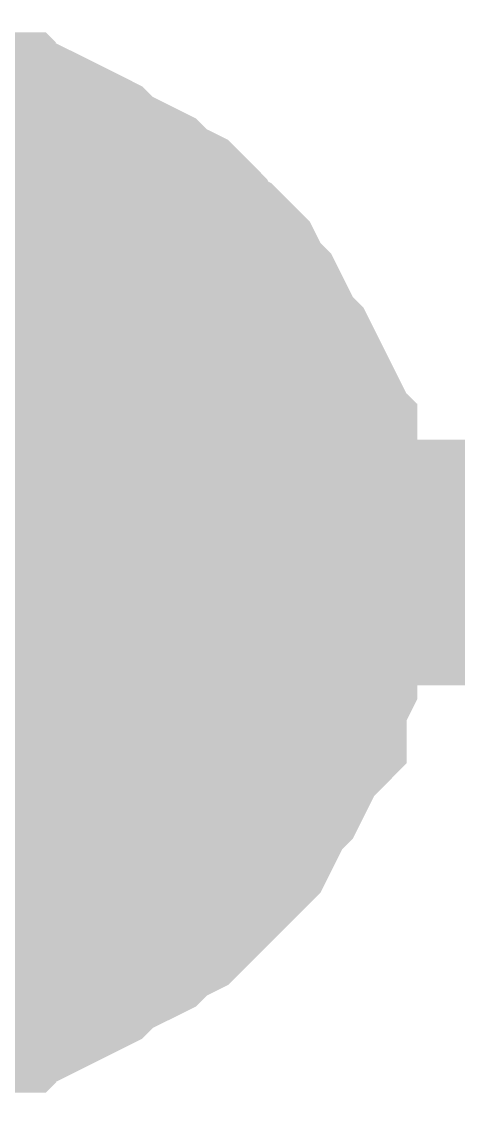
# Model space of a CAD drawing. Header units: inches. Extents: x 0 to 841, y 0 to 594.
# Drawn here: x 235.173 to 235.705, y 574.331 to 575.649 of the extents above; entities that cross this region are included whole.
import ezdxf

# ---------------------------------------------------------------- set-up
doc = ezdxf.new("R2010")
doc.units = ezdxf.units.IN
doc.layers.add('Sheet', color=255, linetype='Continuous')

msp = doc.modelspace()

# ---------------------------------------------------------------- linework, layer by layer
at = {"layer": 'Sheet'}
for points in [[(235.0091, 575.4996, 0.2997, 0.2997, 0), (235.0353, 575.4996, 0.2997, 0.2997, 0), (235.0614, 575.4996, 0.2997, 0.2997, 0), (235.0875, 575.4996, 0.2997, 0.2997, 0), (235.1136, 575.4865, 0.2997, 0.2997, 0), (235.1398, 575.4865, 0.2997, 0.2997, 0), (235.1528, 575.4734, 0.2997, 0.2997, 0), (235.179, 575.4734, 0.2997, 0.2997, 0), (235.2051, 575.4604, 0.2997, 0.2997, 0), (235.2312, 575.4473, 0.2997, 0.2997, 0), (235.2443, 575.4342, 0.2997, 0.2997, 0), (235.2704, 575.4212, 0.2997, 0.2997, 0), (235.2966, 575.4081, 0.2997, 0.2997, 0), (235.3096, 575.395, 0.2997, 0.2997, 0), (235.3358, 575.382, 0.2997, 0.2997, 0), (235.3488, 575.3689, 0.2997, 0.2997, 0), (235.3619, 575.3428, 0.2997, 0.2997, 0), (235.388, 575.3297, 0.2997, 0.2997, 0), (235.4011, 575.3166, 0.2997, 0.2997, 0), (235.4141, 575.2905, 0.2997, 0.2997, 0), (235.4272, 575.2775, 0.2997, 0.2997, 0), (235.4403, 575.2513, 0.2997, 0.2997, 0), (235.4533, 575.2252, 0.2997, 0.2997, 0), (235.4664, 575.2121, 0.2997, 0.2997, 0), (235.4795, 575.186, 0.2997, 0.2997, 0), (235.4925, 575.1599, 0.2997, 0.2997, 0), (235.4925, 575.1337, 0.2997, 0.2997, 0), (235.5056, 575.1207, 0.2997, 0.2997, 0), (235.5056, 575.0945, 0.2997, 0.2997, 0), (235.5187, 575.0684, 0.2997, 0.2997, 0), (235.5187, 575.0423, 0.2997, 0.2997, 0), (235.5187, 575.0161, 0.2997, 0.2997, 0), (235.5187, 574.99, 0.2997, 0.2997, 0)], [(235.0091, 575.4996, 0.2997, 0.2997, 0), (235.0353, 575.4996, 0.2997, 0.2997, 0), (235.0614, 575.4996, 0.2997, 0.2997, 0), (235.0875, 575.4996, 0.2997, 0.2997, 0), (235.1136, 575.4865, 0.2997, 0.2997, 0), (235.1398, 575.4865, 0.2997, 0.2997, 0), (235.1528, 575.4734, 0.2997, 0.2997, 0), (235.179, 575.4734, 0.2997, 0.2997, 0), (235.2051, 575.4604, 0.2997, 0.2997, 0), (235.2312, 575.4473, 0.2997, 0.2997, 0), (235.2443, 575.4342, 0.2997, 0.2997, 0), (235.2704, 575.4212, 0.2997, 0.2997, 0), (235.2966, 575.4081, 0.2997, 0.2997, 0), (235.3096, 575.395, 0.2997, 0.2997, 0), (235.3358, 575.382, 0.2997, 0.2997, 0), (235.3488, 575.3689, 0.2997, 0.2997, 0), (235.3619, 575.3428, 0.2997, 0.2997, 0), (235.388, 575.3297, 0.2997, 0.2997, 0), (235.4011, 575.3166, 0.2997, 0.2997, 0), (235.4141, 575.2905, 0.2997, 0.2997, 0), (235.4272, 575.2775, 0.2997, 0.2997, 0), (235.4403, 575.2513, 0.2997, 0.2997, 0), (235.4533, 575.2252, 0.2997, 0.2997, 0), (235.4664, 575.2121, 0.2997, 0.2997, 0), (235.4795, 575.186, 0.2997, 0.2997, 0), (235.4925, 575.1599, 0.2997, 0.2997, 0), (235.4925, 575.1337, 0.2997, 0.2997, 0), (235.5056, 575.1207, 0.2997, 0.2997, 0), (235.5056, 575.0945, 0.2997, 0.2997, 0), (235.5187, 575.0684, 0.2997, 0.2997, 0), (235.5187, 575.0423, 0.2997, 0.2997, 0), (235.5187, 575.0161, 0.2997, 0.2997, 0), (235.5187, 574.99, 0.2997, 0.2997, 0)], [(235.0091, 575.4996, 0.2997, 0.2997, 0), (235.0353, 575.4996, 0.2997, 0.2997, 0), (235.0614, 575.4996, 0.2997, 0.2997, 0), (235.0875, 575.4996, 0.2997, 0.2997, 0), (235.1136, 575.4865, 0.2997, 0.2997, 0), (235.1398, 575.4865, 0.2997, 0.2997, 0), (235.1528, 575.4734, 0.2997, 0.2997, 0), (235.179, 575.4734, 0.2997, 0.2997, 0), (235.2051, 575.4604, 0.2997, 0.2997, 0), (235.2312, 575.4473, 0.2997, 0.2997, 0), (235.2443, 575.4342, 0.2997, 0.2997, 0), (235.2704, 575.4212, 0.2997, 0.2997, 0), (235.2966, 575.4081, 0.2997, 0.2997, 0), (235.3096, 575.395, 0.2997, 0.2997, 0), (235.3358, 575.382, 0.2997, 0.2997, 0), (235.3488, 575.3689, 0.2997, 0.2997, 0), (235.3619, 575.3428, 0.2997, 0.2997, 0), (235.388, 575.3297, 0.2997, 0.2997, 0), (235.4011, 575.3166, 0.2997, 0.2997, 0), (235.4141, 575.2905, 0.2997, 0.2997, 0), (235.4272, 575.2775, 0.2997, 0.2997, 0), (235.4403, 575.2513, 0.2997, 0.2997, 0), (235.4533, 575.2252, 0.2997, 0.2997, 0), (235.4664, 575.2121, 0.2997, 0.2997, 0), (235.4795, 575.186, 0.2997, 0.2997, 0), (235.4925, 575.1599, 0.2997, 0.2997, 0), (235.4925, 575.1337, 0.2997, 0.2997, 0), (235.5056, 575.1207, 0.2997, 0.2997, 0), (235.5056, 575.0945, 0.2997, 0.2997, 0), (235.5187, 575.0684, 0.2997, 0.2997, 0), (235.5187, 575.0423, 0.2997, 0.2997, 0), (235.5187, 575.0161, 0.2997, 0.2997, 0), (235.5187, 574.99, 0.2997, 0.2997, 0)], [(235.0091, 575.4996, 0.2997, 0.2997, 0), (235.0353, 575.4996, 0.2997, 0.2997, 0), (235.0614, 575.4996, 0.2997, 0.2997, 0), (235.0875, 575.4996, 0.2997, 0.2997, 0), (235.1136, 575.4865, 0.2997, 0.2997, 0), (235.1398, 575.4865, 0.2997, 0.2997, 0), (235.1528, 575.4734, 0.2997, 0.2997, 0), (235.179, 575.4734, 0.2997, 0.2997, 0), (235.2051, 575.4604, 0.2997, 0.2997, 0), (235.2312, 575.4473, 0.2997, 0.2997, 0), (235.2443, 575.4342, 0.2997, 0.2997, 0), (235.2704, 575.4212, 0.2997, 0.2997, 0), (235.2966, 575.4081, 0.2997, 0.2997, 0), (235.3096, 575.395, 0.2997, 0.2997, 0), (235.3358, 575.382, 0.2997, 0.2997, 0), (235.3488, 575.3689, 0.2997, 0.2997, 0), (235.3619, 575.3428, 0.2997, 0.2997, 0), (235.388, 575.3297, 0.2997, 0.2997, 0), (235.4011, 575.3166, 0.2997, 0.2997, 0), (235.4141, 575.2905, 0.2997, 0.2997, 0), (235.4272, 575.2775, 0.2997, 0.2997, 0), (235.4403, 575.2513, 0.2997, 0.2997, 0), (235.4533, 575.2252, 0.2997, 0.2997, 0), (235.4664, 575.2121, 0.2997, 0.2997, 0), (235.4795, 575.186, 0.2997, 0.2997, 0), (235.4925, 575.1599, 0.2997, 0.2997, 0), (235.4925, 575.1337, 0.2997, 0.2997, 0), (235.5056, 575.1207, 0.2997, 0.2997, 0), (235.5056, 575.0945, 0.2997, 0.2997, 0), (235.5187, 575.0684, 0.2997, 0.2997, 0), (235.5187, 575.0423, 0.2997, 0.2997, 0), (235.5187, 575.0161, 0.2997, 0.2997, 0), (235.5187, 574.99, 0.2997, 0.2997, 0)], [(235.0091, 575.4996, 0.2997, 0.2997, 0), (235.0353, 575.4996, 0.2997, 0.2997, 0), (235.0614, 575.4996, 0.2997, 0.2997, 0), (235.0875, 575.4996, 0.2997, 0.2997, 0), (235.1136, 575.4865, 0.2997, 0.2997, 0), (235.1398, 575.4865, 0.2997, 0.2997, 0), (235.1528, 575.4734, 0.2997, 0.2997, 0), (235.179, 575.4734, 0.2997, 0.2997, 0), (235.2051, 575.4604, 0.2997, 0.2997, 0), (235.2312, 575.4473, 0.2997, 0.2997, 0), (235.2443, 575.4342, 0.2997, 0.2997, 0), (235.2704, 575.4212, 0.2997, 0.2997, 0), (235.2966, 575.4081, 0.2997, 0.2997, 0), (235.3096, 575.395, 0.2997, 0.2997, 0), (235.3358, 575.382, 0.2997, 0.2997, 0), (235.3488, 575.3689, 0.2997, 0.2997, 0), (235.3619, 575.3428, 0.2997, 0.2997, 0), (235.388, 575.3297, 0.2997, 0.2997, 0), (235.4011, 575.3166, 0.2997, 0.2997, 0), (235.4141, 575.2905, 0.2997, 0.2997, 0), (235.4272, 575.2775, 0.2997, 0.2997, 0), (235.4403, 575.2513, 0.2997, 0.2997, 0), (235.4533, 575.2252, 0.2997, 0.2997, 0), (235.4664, 575.2121, 0.2997, 0.2997, 0), (235.4795, 575.186, 0.2997, 0.2997, 0), (235.4925, 575.1599, 0.2997, 0.2997, 0), (235.4925, 575.1337, 0.2997, 0.2997, 0), (235.5056, 575.1207, 0.2997, 0.2997, 0), (235.5056, 575.0945, 0.2997, 0.2997, 0), (235.5187, 575.0684, 0.2997, 0.2997, 0), (235.5187, 575.0423, 0.2997, 0.2997, 0), (235.5187, 575.0161, 0.2997, 0.2997, 0), (235.5187, 574.99, 0.2997, 0.2997, 0)], [(235.1136, 575.4865, 0.0991, 0.0991, 0), (235.1398, 575.4865, 0.0991, 0.0991, 0), (235.1528, 575.4734, 0.0991, 0.0991, 0), (235.179, 575.4734, 0.0991, 0.0991, 0), (235.2051, 575.4604, 0.0991, 0.0991, 0), (235.2312, 575.4473, 0.0991, 0.0991, 0), (235.2443, 575.4342, 0.0991, 0.0991, 0), (235.2704, 575.4212, 0.0991, 0.0991, 0), (235.2966, 575.4081, 0.0991, 0.0991, 0), (235.3096, 575.395, 0.0991, 0.0991, 0), (235.3358, 575.382, 0.0991, 0.0991, 0), (235.3488, 575.3689, 0.0991, 0.0991, 0), (235.3619, 575.3428, 0.0991, 0.0991, 0), (235.388, 575.3297, 0.0991, 0.0991, 0), (235.4011, 575.3166, 0.0991, 0.0991, 0), (235.4141, 575.2905, 0.0991, 0.0991, 0), (235.4272, 575.2775, 0.0991, 0.0991, 0), (235.4403, 575.2513, 0.0991, 0.0991, 0), (235.4533, 575.2252, 0.0991, 0.0991, 0), (235.4664, 575.2121, 0.0991, 0.0991, 0), (235.4795, 575.186, 0.0991, 0.0991, 0), (235.4925, 575.1599, 0.0991, 0.0991, 0), (235.4925, 575.1337, 0.0991, 0.0991, 0), (235.5056, 575.1207, 0.0991, 0.0991, 0), (235.5056, 575.0945, 0.0991, 0.0991, 0), (235.5187, 575.0684, 0.0991, 0.0991, 0), (235.5187, 575.0423, 0.0991, 0.0991, 0), (235.5187, 575.0161, 0.0991, 0.0991, 0), (235.5187, 574.99, 0.0991, 0.0991, 0)], [(235.1136, 575.4865, 0.0991, 0.0991, 0), (235.1398, 575.4865, 0.0991, 0.0991, 0), (235.1528, 575.4734, 0.0991, 0.0991, 0), (235.179, 575.4734, 0.0991, 0.0991, 0), (235.2051, 575.4604, 0.0991, 0.0991, 0), (235.2312, 575.4473, 0.0991, 0.0991, 0), (235.2443, 575.4342, 0.0991, 0.0991, 0), (235.2704, 575.4212, 0.0991, 0.0991, 0), (235.2966, 575.4081, 0.0991, 0.0991, 0), (235.3096, 575.395, 0.0991, 0.0991, 0), (235.3358, 575.382, 0.0991, 0.0991, 0), (235.3488, 575.3689, 0.0991, 0.0991, 0), (235.3619, 575.3428, 0.0991, 0.0991, 0), (235.388, 575.3297, 0.0991, 0.0991, 0), (235.4011, 575.3166, 0.0991, 0.0991, 0), (235.4141, 575.2905, 0.0991, 0.0991, 0), (235.4272, 575.2775, 0.0991, 0.0991, 0), (235.4403, 575.2513, 0.0991, 0.0991, 0), (235.4533, 575.2252, 0.0991, 0.0991, 0), (235.4664, 575.2121, 0.0991, 0.0991, 0), (235.4795, 575.186, 0.0991, 0.0991, 0), (235.4925, 575.1599, 0.0991, 0.0991, 0), (235.4925, 575.1337, 0.0991, 0.0991, 0), (235.5056, 575.1207, 0.0991, 0.0991, 0), (235.5056, 575.0945, 0.0991, 0.0991, 0), (235.5187, 575.0684, 0.0991, 0.0991, 0), (235.5187, 575.0423, 0.0991, 0.0991, 0), (235.5187, 575.0161, 0.0991, 0.0991, 0), (235.5187, 574.99, 0.0991, 0.0991, 0)], [(235.1136, 575.4865, 0.0991, 0.0991, 0), (235.1398, 575.4865, 0.0991, 0.0991, 0), (235.1528, 575.4734, 0.0991, 0.0991, 0), (235.179, 575.4734, 0.0991, 0.0991, 0), (235.2051, 575.4604, 0.0991, 0.0991, 0), (235.2312, 575.4473, 0.0991, 0.0991, 0), (235.2443, 575.4342, 0.0991, 0.0991, 0), (235.2704, 575.4212, 0.0991, 0.0991, 0), (235.2966, 575.4081, 0.0991, 0.0991, 0), (235.3096, 575.395, 0.0991, 0.0991, 0), (235.3358, 575.382, 0.0991, 0.0991, 0), (235.3488, 575.3689, 0.0991, 0.0991, 0), (235.3619, 575.3428, 0.0991, 0.0991, 0), (235.388, 575.3297, 0.0991, 0.0991, 0), (235.4011, 575.3166, 0.0991, 0.0991, 0), (235.4141, 575.2905, 0.0991, 0.0991, 0), (235.4272, 575.2775, 0.0991, 0.0991, 0), (235.4403, 575.2513, 0.0991, 0.0991, 0), (235.4533, 575.2252, 0.0991, 0.0991, 0), (235.4664, 575.2121, 0.0991, 0.0991, 0), (235.4795, 575.186, 0.0991, 0.0991, 0), (235.4925, 575.1599, 0.0991, 0.0991, 0), (235.4925, 575.1337, 0.0991, 0.0991, 0), (235.5056, 575.1207, 0.0991, 0.0991, 0), (235.5056, 575.0945, 0.0991, 0.0991, 0), (235.5187, 575.0684, 0.0991, 0.0991, 0), (235.5187, 575.0423, 0.0991, 0.0991, 0), (235.5187, 575.0161, 0.0991, 0.0991, 0), (235.5187, 574.99, 0.0991, 0.0991, 0)], [(235.1136, 575.4865, 0.0991, 0.0991, 0), (235.1398, 575.4865, 0.0991, 0.0991, 0), (235.1528, 575.4734, 0.0991, 0.0991, 0), (235.179, 575.4734, 0.0991, 0.0991, 0), (235.2051, 575.4604, 0.0991, 0.0991, 0), (235.2312, 575.4473, 0.0991, 0.0991, 0), (235.2443, 575.4342, 0.0991, 0.0991, 0), (235.2704, 575.4212, 0.0991, 0.0991, 0), (235.2966, 575.4081, 0.0991, 0.0991, 0), (235.3096, 575.395, 0.0991, 0.0991, 0), (235.3358, 575.382, 0.0991, 0.0991, 0), (235.3488, 575.3689, 0.0991, 0.0991, 0), (235.3619, 575.3428, 0.0991, 0.0991, 0), (235.388, 575.3297, 0.0991, 0.0991, 0), (235.4011, 575.3166, 0.0991, 0.0991, 0), (235.4141, 575.2905, 0.0991, 0.0991, 0), (235.4272, 575.2775, 0.0991, 0.0991, 0), (235.4403, 575.2513, 0.0991, 0.0991, 0), (235.4533, 575.2252, 0.0991, 0.0991, 0), (235.4664, 575.2121, 0.0991, 0.0991, 0), (235.4795, 575.186, 0.0991, 0.0991, 0), (235.4925, 575.1599, 0.0991, 0.0991, 0), (235.4925, 575.1337, 0.0991, 0.0991, 0), (235.5056, 575.1207, 0.0991, 0.0991, 0), (235.5056, 575.0945, 0.0991, 0.0991, 0), (235.5187, 575.0684, 0.0991, 0.0991, 0), (235.5187, 575.0423, 0.0991, 0.0991, 0), (235.5187, 575.0161, 0.0991, 0.0991, 0), (235.5187, 574.99, 0.0991, 0.0991, 0)], [(235.1136, 575.4865, 0.0991, 0.0991, 0), (235.1398, 575.4865, 0.0991, 0.0991, 0), (235.1528, 575.4734, 0.0991, 0.0991, 0), (235.179, 575.4734, 0.0991, 0.0991, 0), (235.2051, 575.4604, 0.0991, 0.0991, 0), (235.2312, 575.4473, 0.0991, 0.0991, 0), (235.2443, 575.4342, 0.0991, 0.0991, 0), (235.2704, 575.4212, 0.0991, 0.0991, 0), (235.2966, 575.4081, 0.0991, 0.0991, 0), (235.3096, 575.395, 0.0991, 0.0991, 0), (235.3358, 575.382, 0.0991, 0.0991, 0), (235.3488, 575.3689, 0.0991, 0.0991, 0), (235.3619, 575.3428, 0.0991, 0.0991, 0), (235.388, 575.3297, 0.0991, 0.0991, 0), (235.4011, 575.3166, 0.0991, 0.0991, 0), (235.4141, 575.2905, 0.0991, 0.0991, 0), (235.4272, 575.2775, 0.0991, 0.0991, 0), (235.4403, 575.2513, 0.0991, 0.0991, 0), (235.4533, 575.2252, 0.0991, 0.0991, 0), (235.4664, 575.2121, 0.0991, 0.0991, 0), (235.4795, 575.186, 0.0991, 0.0991, 0), (235.4925, 575.1599, 0.0991, 0.0991, 0), (235.4925, 575.1337, 0.0991, 0.0991, 0), (235.5056, 575.1207, 0.0991, 0.0991, 0), (235.5056, 575.0945, 0.0991, 0.0991, 0), (235.5187, 575.0684, 0.0991, 0.0991, 0), (235.5187, 575.0423, 0.0991, 0.0991, 0), (235.5187, 575.0161, 0.0991, 0.0991, 0), (235.5187, 574.99, 0.0991, 0.0991, 0)], [(237.5046, 574.99, 0.2997, 0.2997, 0), (235.0091, 574.99, 0.2997, 0.2997, 0), (222.5054, 574.99, 0.2997, 0.2997, 0), (210.0018, 574.99, 0.2997, 0.2997, 0), (197.5111, 574.99, 0.2997, 0.2997, 0)], [(235.5187, 574.99, 0.2997, 0.2997, 0), (235.5187, 574.9639, 0.2997, 0.2997, 0), (235.5187, 574.9378, 0.2997, 0.2997, 0), (235.5187, 574.9116, 0.2997, 0.2997, 0), (235.5056, 574.8855, 0.2997, 0.2997, 0), (235.5056, 574.8594, 0.2997, 0.2997, 0), (235.4925, 574.8332, 0.2997, 0.2997, 0), (235.4925, 574.8071, 0.2997, 0.2997, 0), (235.4795, 574.794, 0.2997, 0.2997, 0), (235.4664, 574.7679, 0.2997, 0.2997, 0), (235.4533, 574.7418, 0.2997, 0.2997, 0), (235.4403, 574.7287, 0.2997, 0.2997, 0), (235.4272, 574.7026, 0.2997, 0.2997, 0), (235.4141, 574.6764, 0.2997, 0.2997, 0), (235.4011, 574.6634, 0.2997, 0.2997, 0), (235.388, 574.6503, 0.2997, 0.2997, 0), (235.3619, 574.6242, 0.2997, 0.2997, 0), (235.3488, 574.6111, 0.2997, 0.2997, 0), (235.3358, 574.5981, 0.2997, 0.2997, 0), (235.3096, 574.585, 0.2997, 0.2997, 0), (235.2966, 574.5719, 0.2997, 0.2997, 0), (235.2704, 574.5589, 0.2997, 0.2997, 0), (235.2443, 574.5458, 0.2997, 0.2997, 0), (235.2312, 574.5327, 0.2997, 0.2997, 0), (235.2051, 574.5197, 0.2997, 0.2997, 0), (235.179, 574.5066, 0.2997, 0.2997, 0), (235.1528, 574.5066, 0.2997, 0.2997, 0), (235.1398, 574.4935, 0.2997, 0.2997, 0), (235.1136, 574.4935, 0.2997, 0.2997, 0), (235.0875, 574.4805, 0.2997, 0.2997, 0), (235.0614, 574.4805, 0.2997, 0.2997, 0), (235.0353, 574.4805, 0.2997, 0.2997, 0), (235.0091, 574.4805, 0.2997, 0.2997, 0)], [(235.5187, 574.99, 0.2997, 0.2997, 0), (235.5187, 574.9639, 0.2997, 0.2997, 0), (235.5187, 574.9378, 0.2997, 0.2997, 0), (235.5187, 574.9116, 0.2997, 0.2997, 0), (235.5056, 574.8855, 0.2997, 0.2997, 0), (235.5056, 574.8594, 0.2997, 0.2997, 0), (235.4925, 574.8332, 0.2997, 0.2997, 0), (235.4925, 574.8071, 0.2997, 0.2997, 0), (235.4795, 574.794, 0.2997, 0.2997, 0), (235.4664, 574.7679, 0.2997, 0.2997, 0), (235.4533, 574.7418, 0.2997, 0.2997, 0), (235.4403, 574.7287, 0.2997, 0.2997, 0), (235.4272, 574.7026, 0.2997, 0.2997, 0), (235.4141, 574.6764, 0.2997, 0.2997, 0), (235.4011, 574.6634, 0.2997, 0.2997, 0), (235.388, 574.6503, 0.2997, 0.2997, 0), (235.3619, 574.6242, 0.2997, 0.2997, 0), (235.3488, 574.6111, 0.2997, 0.2997, 0), (235.3358, 574.5981, 0.2997, 0.2997, 0), (235.3096, 574.585, 0.2997, 0.2997, 0), (235.2966, 574.5719, 0.2997, 0.2997, 0), (235.2704, 574.5589, 0.2997, 0.2997, 0), (235.2443, 574.5458, 0.2997, 0.2997, 0), (235.2312, 574.5327, 0.2997, 0.2997, 0), (235.2051, 574.5197, 0.2997, 0.2997, 0), (235.179, 574.5066, 0.2997, 0.2997, 0), (235.1528, 574.5066, 0.2997, 0.2997, 0), (235.1398, 574.4935, 0.2997, 0.2997, 0), (235.1136, 574.4935, 0.2997, 0.2997, 0), (235.0875, 574.4805, 0.2997, 0.2997, 0), (235.0614, 574.4805, 0.2997, 0.2997, 0), (235.0353, 574.4805, 0.2997, 0.2997, 0), (235.0091, 574.4805, 0.2997, 0.2997, 0)], [(235.5187, 574.99, 0.2997, 0.2997, 0), (235.5187, 574.9639, 0.2997, 0.2997, 0), (235.5187, 574.9378, 0.2997, 0.2997, 0), (235.5187, 574.9116, 0.2997, 0.2997, 0), (235.5056, 574.8855, 0.2997, 0.2997, 0), (235.5056, 574.8594, 0.2997, 0.2997, 0), (235.4925, 574.8332, 0.2997, 0.2997, 0), (235.4925, 574.8071, 0.2997, 0.2997, 0), (235.4795, 574.794, 0.2997, 0.2997, 0), (235.4664, 574.7679, 0.2997, 0.2997, 0), (235.4533, 574.7418, 0.2997, 0.2997, 0), (235.4403, 574.7287, 0.2997, 0.2997, 0), (235.4272, 574.7026, 0.2997, 0.2997, 0), (235.4141, 574.6764, 0.2997, 0.2997, 0), (235.4011, 574.6634, 0.2997, 0.2997, 0), (235.388, 574.6503, 0.2997, 0.2997, 0), (235.3619, 574.6242, 0.2997, 0.2997, 0), (235.3488, 574.6111, 0.2997, 0.2997, 0), (235.3358, 574.5981, 0.2997, 0.2997, 0), (235.3096, 574.585, 0.2997, 0.2997, 0), (235.2966, 574.5719, 0.2997, 0.2997, 0), (235.2704, 574.5589, 0.2997, 0.2997, 0), (235.2443, 574.5458, 0.2997, 0.2997, 0), (235.2312, 574.5327, 0.2997, 0.2997, 0), (235.2051, 574.5197, 0.2997, 0.2997, 0), (235.179, 574.5066, 0.2997, 0.2997, 0), (235.1528, 574.5066, 0.2997, 0.2997, 0), (235.1398, 574.4935, 0.2997, 0.2997, 0), (235.1136, 574.4935, 0.2997, 0.2997, 0), (235.0875, 574.4805, 0.2997, 0.2997, 0), (235.0614, 574.4805, 0.2997, 0.2997, 0), (235.0353, 574.4805, 0.2997, 0.2997, 0), (235.0091, 574.4805, 0.2997, 0.2997, 0)], [(235.5187, 574.99, 0.2997, 0.2997, 0), (235.5187, 574.9639, 0.2997, 0.2997, 0), (235.5187, 574.9378, 0.2997, 0.2997, 0), (235.5187, 574.9116, 0.2997, 0.2997, 0), (235.5056, 574.8855, 0.2997, 0.2997, 0), (235.5056, 574.8594, 0.2997, 0.2997, 0), (235.4925, 574.8332, 0.2997, 0.2997, 0), (235.4925, 574.8071, 0.2997, 0.2997, 0), (235.4795, 574.794, 0.2997, 0.2997, 0), (235.4664, 574.7679, 0.2997, 0.2997, 0), (235.4533, 574.7418, 0.2997, 0.2997, 0), (235.4403, 574.7287, 0.2997, 0.2997, 0), (235.4272, 574.7026, 0.2997, 0.2997, 0), (235.4141, 574.6764, 0.2997, 0.2997, 0), (235.4011, 574.6634, 0.2997, 0.2997, 0), (235.388, 574.6503, 0.2997, 0.2997, 0), (235.3619, 574.6242, 0.2997, 0.2997, 0), (235.3488, 574.6111, 0.2997, 0.2997, 0), (235.3358, 574.5981, 0.2997, 0.2997, 0), (235.3096, 574.585, 0.2997, 0.2997, 0), (235.2966, 574.5719, 0.2997, 0.2997, 0), (235.2704, 574.5589, 0.2997, 0.2997, 0), (235.2443, 574.5458, 0.2997, 0.2997, 0), (235.2312, 574.5327, 0.2997, 0.2997, 0), (235.2051, 574.5197, 0.2997, 0.2997, 0), (235.179, 574.5066, 0.2997, 0.2997, 0), (235.1528, 574.5066, 0.2997, 0.2997, 0), (235.1398, 574.4935, 0.2997, 0.2997, 0), (235.1136, 574.4935, 0.2997, 0.2997, 0), (235.0875, 574.4805, 0.2997, 0.2997, 0), (235.0614, 574.4805, 0.2997, 0.2997, 0), (235.0353, 574.4805, 0.2997, 0.2997, 0), (235.0091, 574.4805, 0.2997, 0.2997, 0)], [(235.5187, 574.99, 0.2997, 0.2997, 0), (235.5187, 574.9639, 0.2997, 0.2997, 0), (235.5187, 574.9378, 0.2997, 0.2997, 0), (235.5187, 574.9116, 0.2997, 0.2997, 0), (235.5056, 574.8855, 0.2997, 0.2997, 0), (235.5056, 574.8594, 0.2997, 0.2997, 0), (235.4925, 574.8332, 0.2997, 0.2997, 0), (235.4925, 574.8071, 0.2997, 0.2997, 0), (235.4795, 574.794, 0.2997, 0.2997, 0), (235.4664, 574.7679, 0.2997, 0.2997, 0), (235.4533, 574.7418, 0.2997, 0.2997, 0), (235.4403, 574.7287, 0.2997, 0.2997, 0), (235.4272, 574.7026, 0.2997, 0.2997, 0), (235.4141, 574.6764, 0.2997, 0.2997, 0), (235.4011, 574.6634, 0.2997, 0.2997, 0), (235.388, 574.6503, 0.2997, 0.2997, 0), (235.3619, 574.6242, 0.2997, 0.2997, 0), (235.3488, 574.6111, 0.2997, 0.2997, 0), (235.3358, 574.5981, 0.2997, 0.2997, 0), (235.3096, 574.585, 0.2997, 0.2997, 0), (235.2966, 574.5719, 0.2997, 0.2997, 0), (235.2704, 574.5589, 0.2997, 0.2997, 0), (235.2443, 574.5458, 0.2997, 0.2997, 0), (235.2312, 574.5327, 0.2997, 0.2997, 0), (235.2051, 574.5197, 0.2997, 0.2997, 0), (235.179, 574.5066, 0.2997, 0.2997, 0), (235.1528, 574.5066, 0.2997, 0.2997, 0), (235.1398, 574.4935, 0.2997, 0.2997, 0), (235.1136, 574.4935, 0.2997, 0.2997, 0), (235.0875, 574.4805, 0.2997, 0.2997, 0), (235.0614, 574.4805, 0.2997, 0.2997, 0), (235.0353, 574.4805, 0.2997, 0.2997, 0), (235.0091, 574.4805, 0.2997, 0.2997, 0)], [(235.5187, 574.99, 0.2997, 0.2997, 0), (235.5187, 574.99, 0.2997, 0.2997, 0), (235.5187, 574.99, 0.2997, 0.2997, 0), (235.5187, 574.99, 0.2997, 0.2997, 0), (235.5187, 574.99, 0.2997, 0.2997, 0), (235.5187, 574.99, 0.2997, 0.2997, 0), (235.5187, 574.99, 0.2997, 0.2997, 0), (235.5187, 574.99, 0.2997, 0.2997, 0), (235.5187, 574.99, 0.2997, 0.2997, 0), (235.5187, 574.99, 0.2997, 0.2997, 0), (235.5187, 574.99, 0.2997, 0.2997, 0), (235.5187, 574.99, 0.2997, 0.2997, 0), (235.5187, 574.99, 0.2997, 0.2997, 0), (235.5187, 574.99, 0.2997, 0.2997, 0), (235.5187, 574.99, 0.2997, 0.2997, 0), (235.5187, 574.99, 0.2997, 0.2997, 0), (235.5187, 574.99, 0.2997, 0.2997, 0), (235.5187, 574.99, 0.2997, 0.2997, 0), (235.5187, 574.99, 0.2997, 0.2997, 0), (235.5187, 574.99, 0.2997, 0.2997, 0), (235.5187, 574.99, 0.2997, 0.2997, 0), (235.5187, 574.99, 0.2997, 0.2997, 0), (235.5187, 574.99, 0.2997, 0.2997, 0), (235.5187, 574.99, 0.2997, 0.2997, 0), (235.5187, 574.99, 0.2997, 0.2997, 0), (235.5187, 574.99, 0.2997, 0.2997, 0), (235.5187, 574.99, 0.2997, 0.2997, 0), (235.5187, 574.99, 0.2997, 0.2997, 0), (235.5187, 574.99, 0.2997, 0.2997, 0), (235.5187, 574.99, 0.2997, 0.2997, 0), (235.5187, 574.99, 0.2997, 0.2997, 0), (235.5187, 574.99, 0.2997, 0.2997, 0), (235.5187, 574.99, 0.2997, 0.2997, 0)], [(235.5187, 574.99, 0.2997, 0.2997, 0), (235.5187, 574.99, 0.2997, 0.2997, 0)], [(235.5187, 574.99, 0.2997, 0.2997, 0), (235.5187, 574.99, 0.2997, 0.2997, 0), (235.5187, 574.99, 0.2997, 0.2997, 0), (235.5187, 574.99, 0.2997, 0.2997, 0), (235.5187, 574.99, 0.2997, 0.2997, 0), (235.5187, 574.99, 0.2997, 0.2997, 0), (235.5187, 574.99, 0.2997, 0.2997, 0), (235.5187, 574.99, 0.2997, 0.2997, 0), (235.5187, 574.99, 0.2997, 0.2997, 0), (235.5187, 574.99, 0.2997, 0.2997, 0), (235.5187, 574.99, 0.2997, 0.2997, 0), (235.5187, 574.99, 0.2997, 0.2997, 0), (235.5187, 574.99, 0.2997, 0.2997, 0), (235.5187, 574.99, 0.2997, 0.2997, 0), (235.5187, 574.99, 0.2997, 0.2997, 0), (235.5187, 574.99, 0.2997, 0.2997, 0), (235.5187, 574.99, 0.2997, 0.2997, 0), (235.5187, 574.99, 0.2997, 0.2997, 0), (235.5187, 574.99, 0.2997, 0.2997, 0), (235.5187, 574.99, 0.2997, 0.2997, 0), (235.5187, 574.99, 0.2997, 0.2997, 0), (235.5187, 574.99, 0.2997, 0.2997, 0), (235.5187, 574.99, 0.2997, 0.2997, 0), (235.5187, 574.99, 0.2997, 0.2997, 0), (235.5187, 574.99, 0.2997, 0.2997, 0), (235.5187, 574.99, 0.2997, 0.2997, 0), (235.5187, 574.99, 0.2997, 0.2997, 0), (235.5187, 574.99, 0.2997, 0.2997, 0), (235.5187, 574.99, 0.2997, 0.2997, 0), (235.5187, 574.99, 0.2997, 0.2997, 0), (235.5187, 574.99, 0.2997, 0.2997, 0), (235.5187, 574.99, 0.2997, 0.2997, 0), (235.5187, 574.99, 0.2997, 0.2997, 0)], [(235.5187, 574.99, 0.2997, 0.2997, 0), (235.5187, 574.99, 0.2997, 0.2997, 0)], [(235.5187, 574.99, 0.2997, 0.2997, 0), (235.5187, 574.99, 0.2997, 0.2997, 0), (235.5187, 574.99, 0.2997, 0.2997, 0), (235.5187, 574.99, 0.2997, 0.2997, 0), (235.5187, 574.99, 0.2997, 0.2997, 0), (235.5187, 574.99, 0.2997, 0.2997, 0), (235.5187, 574.99, 0.2997, 0.2997, 0), (235.5187, 574.99, 0.2997, 0.2997, 0), (235.5187, 574.99, 0.2997, 0.2997, 0), (235.5187, 574.99, 0.2997, 0.2997, 0), (235.5187, 574.99, 0.2997, 0.2997, 0), (235.5187, 574.99, 0.2997, 0.2997, 0), (235.5187, 574.99, 0.2997, 0.2997, 0), (235.5187, 574.99, 0.2997, 0.2997, 0), (235.5187, 574.99, 0.2997, 0.2997, 0), (235.5187, 574.99, 0.2997, 0.2997, 0), (235.5187, 574.99, 0.2997, 0.2997, 0), (235.5187, 574.99, 0.2997, 0.2997, 0), (235.5187, 574.99, 0.2997, 0.2997, 0), (235.5187, 574.99, 0.2997, 0.2997, 0), (235.5187, 574.99, 0.2997, 0.2997, 0), (235.5187, 574.99, 0.2997, 0.2997, 0), (235.5187, 574.99, 0.2997, 0.2997, 0), (235.5187, 574.99, 0.2997, 0.2997, 0), (235.5187, 574.99, 0.2997, 0.2997, 0), (235.5187, 574.99, 0.2997, 0.2997, 0), (235.5187, 574.99, 0.2997, 0.2997, 0), (235.5187, 574.99, 0.2997, 0.2997, 0), (235.5187, 574.99, 0.2997, 0.2997, 0), (235.5187, 574.99, 0.2997, 0.2997, 0), (235.5187, 574.99, 0.2997, 0.2997, 0), (235.5187, 574.99, 0.2997, 0.2997, 0), (235.5187, 574.99, 0.2997, 0.2997, 0)], [(235.5187, 574.99, 0.2997, 0.2997, 0), (235.5187, 574.99, 0.2997, 0.2997, 0)], [(235.5187, 574.99, 0.2997, 0.2997, 0), (235.5187, 574.99, 0.2997, 0.2997, 0), (235.5187, 574.99, 0.2997, 0.2997, 0), (235.5187, 574.99, 0.2997, 0.2997, 0), (235.5187, 574.99, 0.2997, 0.2997, 0), (235.5187, 574.99, 0.2997, 0.2997, 0), (235.5187, 574.99, 0.2997, 0.2997, 0), (235.5187, 574.99, 0.2997, 0.2997, 0), (235.5187, 574.99, 0.2997, 0.2997, 0), (235.5187, 574.99, 0.2997, 0.2997, 0), (235.5187, 574.99, 0.2997, 0.2997, 0), (235.5187, 574.99, 0.2997, 0.2997, 0), (235.5187, 574.99, 0.2997, 0.2997, 0), (235.5187, 574.99, 0.2997, 0.2997, 0), (235.5187, 574.99, 0.2997, 0.2997, 0), (235.5187, 574.99, 0.2997, 0.2997, 0), (235.5187, 574.99, 0.2997, 0.2997, 0), (235.5187, 574.99, 0.2997, 0.2997, 0), (235.5187, 574.99, 0.2997, 0.2997, 0), (235.5187, 574.99, 0.2997, 0.2997, 0), (235.5187, 574.99, 0.2997, 0.2997, 0), (235.5187, 574.99, 0.2997, 0.2997, 0), (235.5187, 574.99, 0.2997, 0.2997, 0), (235.5187, 574.99, 0.2997, 0.2997, 0), (235.5187, 574.99, 0.2997, 0.2997, 0), (235.5187, 574.99, 0.2997, 0.2997, 0), (235.5187, 574.99, 0.2997, 0.2997, 0), (235.5187, 574.99, 0.2997, 0.2997, 0), (235.5187, 574.99, 0.2997, 0.2997, 0), (235.5187, 574.99, 0.2997, 0.2997, 0), (235.5187, 574.99, 0.2997, 0.2997, 0), (235.5187, 574.99, 0.2997, 0.2997, 0), (235.5187, 574.99, 0.2997, 0.2997, 0)], [(235.5187, 574.99, 0.2997, 0.2997, 0), (235.5187, 574.99, 0.2997, 0.2997, 0)], [(235.5187, 574.99, 0.2997, 0.2997, 0), (235.5187, 574.99, 0.2997, 0.2997, 0), (235.5187, 574.99, 0.2997, 0.2997, 0), (235.5187, 574.99, 0.2997, 0.2997, 0), (235.5187, 574.99, 0.2997, 0.2997, 0), (235.5187, 574.99, 0.2997, 0.2997, 0), (235.5187, 574.99, 0.2997, 0.2997, 0), (235.5187, 574.99, 0.2997, 0.2997, 0), (235.5187, 574.99, 0.2997, 0.2997, 0), (235.5187, 574.99, 0.2997, 0.2997, 0), (235.5187, 574.99, 0.2997, 0.2997, 0), (235.5187, 574.99, 0.2997, 0.2997, 0), (235.5187, 574.99, 0.2997, 0.2997, 0), (235.5187, 574.99, 0.2997, 0.2997, 0), (235.5187, 574.99, 0.2997, 0.2997, 0), (235.5187, 574.99, 0.2997, 0.2997, 0), (235.5187, 574.99, 0.2997, 0.2997, 0), (235.5187, 574.99, 0.2997, 0.2997, 0), (235.5187, 574.99, 0.2997, 0.2997, 0), (235.5187, 574.99, 0.2997, 0.2997, 0), (235.5187, 574.99, 0.2997, 0.2997, 0), (235.5187, 574.99, 0.2997, 0.2997, 0), (235.5187, 574.99, 0.2997, 0.2997, 0), (235.5187, 574.99, 0.2997, 0.2997, 0), (235.5187, 574.99, 0.2997, 0.2997, 0), (235.5187, 574.99, 0.2997, 0.2997, 0), (235.5187, 574.99, 0.2997, 0.2997, 0), (235.5187, 574.99, 0.2997, 0.2997, 0), (235.5187, 574.99, 0.2997, 0.2997, 0), (235.5187, 574.99, 0.2997, 0.2997, 0), (235.5187, 574.99, 0.2997, 0.2997, 0), (235.5187, 574.99, 0.2997, 0.2997, 0), (235.5187, 574.99, 0.2997, 0.2997, 0)], [(235.5187, 574.99, 0.2997, 0.2997, 0), (235.5187, 574.99, 0.2997, 0.2997, 0)], [(235.5187, 574.99, 0.0991, 0.0991, 0), (235.5187, 574.9639, 0.0991, 0.0991, 0), (235.5187, 574.9378, 0.0991, 0.0991, 0), (235.5187, 574.9116, 0.0991, 0.0991, 0), (235.5056, 574.8855, 0.0991, 0.0991, 0), (235.5056, 574.8594, 0.0991, 0.0991, 0), (235.4925, 574.8332, 0.0991, 0.0991, 0), (235.4925, 574.8071, 0.0991, 0.0991, 0), (235.4795, 574.794, 0.0991, 0.0991, 0), (235.4664, 574.7679, 0.0991, 0.0991, 0), (235.4533, 574.7418, 0.0991, 0.0991, 0), (235.4403, 574.7287, 0.0991, 0.0991, 0), (235.4272, 574.7026, 0.0991, 0.0991, 0), (235.4141, 574.6764, 0.0991, 0.0991, 0), (235.4011, 574.6634, 0.0991, 0.0991, 0), (235.388, 574.6503, 0.0991, 0.0991, 0), (235.3619, 574.6242, 0.0991, 0.0991, 0), (235.3488, 574.6111, 0.0991, 0.0991, 0), (235.3358, 574.5981, 0.0991, 0.0991, 0), (235.3096, 574.585, 0.0991, 0.0991, 0), (235.2966, 574.5719, 0.0991, 0.0991, 0), (235.2704, 574.5589, 0.0991, 0.0991, 0), (235.2443, 574.5458, 0.0991, 0.0991, 0), (235.2312, 574.5327, 0.0991, 0.0991, 0), (235.2051, 574.5197, 0.0991, 0.0991, 0), (235.179, 574.5066, 0.0991, 0.0991, 0), (235.1528, 574.5066, 0.0991, 0.0991, 0), (235.1398, 574.4935, 0.0991, 0.0991, 0), (235.1136, 574.4935, 0.0991, 0.0991, 0)], [(235.5187, 574.99, 0.0991, 0.0991, 0), (235.5187, 574.9639, 0.0991, 0.0991, 0), (235.5187, 574.9378, 0.0991, 0.0991, 0), (235.5187, 574.9116, 0.0991, 0.0991, 0), (235.5056, 574.8855, 0.0991, 0.0991, 0), (235.5056, 574.8594, 0.0991, 0.0991, 0), (235.4925, 574.8332, 0.0991, 0.0991, 0), (235.4925, 574.8071, 0.0991, 0.0991, 0), (235.4795, 574.794, 0.0991, 0.0991, 0), (235.4664, 574.7679, 0.0991, 0.0991, 0), (235.4533, 574.7418, 0.0991, 0.0991, 0), (235.4403, 574.7287, 0.0991, 0.0991, 0), (235.4272, 574.7026, 0.0991, 0.0991, 0), (235.4141, 574.6764, 0.0991, 0.0991, 0), (235.4011, 574.6634, 0.0991, 0.0991, 0), (235.388, 574.6503, 0.0991, 0.0991, 0), (235.3619, 574.6242, 0.0991, 0.0991, 0), (235.3488, 574.6111, 0.0991, 0.0991, 0), (235.3358, 574.5981, 0.0991, 0.0991, 0), (235.3096, 574.585, 0.0991, 0.0991, 0), (235.2966, 574.5719, 0.0991, 0.0991, 0), (235.2704, 574.5589, 0.0991, 0.0991, 0), (235.2443, 574.5458, 0.0991, 0.0991, 0), (235.2312, 574.5327, 0.0991, 0.0991, 0), (235.2051, 574.5197, 0.0991, 0.0991, 0), (235.179, 574.5066, 0.0991, 0.0991, 0), (235.1528, 574.5066, 0.0991, 0.0991, 0), (235.1398, 574.4935, 0.0991, 0.0991, 0), (235.1136, 574.4935, 0.0991, 0.0991, 0)], [(235.5187, 574.99, 0.0991, 0.0991, 0), (235.5187, 574.9639, 0.0991, 0.0991, 0), (235.5187, 574.9378, 0.0991, 0.0991, 0), (235.5187, 574.9116, 0.0991, 0.0991, 0), (235.5056, 574.8855, 0.0991, 0.0991, 0), (235.5056, 574.8594, 0.0991, 0.0991, 0), (235.4925, 574.8332, 0.0991, 0.0991, 0), (235.4925, 574.8071, 0.0991, 0.0991, 0), (235.4795, 574.794, 0.0991, 0.0991, 0), (235.4664, 574.7679, 0.0991, 0.0991, 0), (235.4533, 574.7418, 0.0991, 0.0991, 0), (235.4403, 574.7287, 0.0991, 0.0991, 0), (235.4272, 574.7026, 0.0991, 0.0991, 0), (235.4141, 574.6764, 0.0991, 0.0991, 0), (235.4011, 574.6634, 0.0991, 0.0991, 0), (235.388, 574.6503, 0.0991, 0.0991, 0), (235.3619, 574.6242, 0.0991, 0.0991, 0), (235.3488, 574.6111, 0.0991, 0.0991, 0), (235.3358, 574.5981, 0.0991, 0.0991, 0), (235.3096, 574.585, 0.0991, 0.0991, 0), (235.2966, 574.5719, 0.0991, 0.0991, 0), (235.2704, 574.5589, 0.0991, 0.0991, 0), (235.2443, 574.5458, 0.0991, 0.0991, 0), (235.2312, 574.5327, 0.0991, 0.0991, 0), (235.2051, 574.5197, 0.0991, 0.0991, 0), (235.179, 574.5066, 0.0991, 0.0991, 0), (235.1528, 574.5066, 0.0991, 0.0991, 0), (235.1398, 574.4935, 0.0991, 0.0991, 0), (235.1136, 574.4935, 0.0991, 0.0991, 0)], [(235.5187, 574.99, 0.0991, 0.0991, 0), (235.5187, 574.9639, 0.0991, 0.0991, 0), (235.5187, 574.9378, 0.0991, 0.0991, 0), (235.5187, 574.9116, 0.0991, 0.0991, 0), (235.5056, 574.8855, 0.0991, 0.0991, 0), (235.5056, 574.8594, 0.0991, 0.0991, 0), (235.4925, 574.8332, 0.0991, 0.0991, 0), (235.4925, 574.8071, 0.0991, 0.0991, 0), (235.4795, 574.794, 0.0991, 0.0991, 0), (235.4664, 574.7679, 0.0991, 0.0991, 0), (235.4533, 574.7418, 0.0991, 0.0991, 0), (235.4403, 574.7287, 0.0991, 0.0991, 0), (235.4272, 574.7026, 0.0991, 0.0991, 0), (235.4141, 574.6764, 0.0991, 0.0991, 0), (235.4011, 574.6634, 0.0991, 0.0991, 0), (235.388, 574.6503, 0.0991, 0.0991, 0), (235.3619, 574.6242, 0.0991, 0.0991, 0), (235.3488, 574.6111, 0.0991, 0.0991, 0), (235.3358, 574.5981, 0.0991, 0.0991, 0), (235.3096, 574.585, 0.0991, 0.0991, 0), (235.2966, 574.5719, 0.0991, 0.0991, 0), (235.2704, 574.5589, 0.0991, 0.0991, 0), (235.2443, 574.5458, 0.0991, 0.0991, 0), (235.2312, 574.5327, 0.0991, 0.0991, 0), (235.2051, 574.5197, 0.0991, 0.0991, 0), (235.179, 574.5066, 0.0991, 0.0991, 0), (235.1528, 574.5066, 0.0991, 0.0991, 0), (235.1398, 574.4935, 0.0991, 0.0991, 0), (235.1136, 574.4935, 0.0991, 0.0991, 0)], [(235.5187, 574.99, 0.0991, 0.0991, 0), (235.5187, 574.9639, 0.0991, 0.0991, 0), (235.5187, 574.9378, 0.0991, 0.0991, 0), (235.5187, 574.9116, 0.0991, 0.0991, 0), (235.5056, 574.8855, 0.0991, 0.0991, 0), (235.5056, 574.8594, 0.0991, 0.0991, 0), (235.4925, 574.8332, 0.0991, 0.0991, 0), (235.4925, 574.8071, 0.0991, 0.0991, 0), (235.4795, 574.794, 0.0991, 0.0991, 0), (235.4664, 574.7679, 0.0991, 0.0991, 0), (235.4533, 574.7418, 0.0991, 0.0991, 0), (235.4403, 574.7287, 0.0991, 0.0991, 0), (235.4272, 574.7026, 0.0991, 0.0991, 0), (235.4141, 574.6764, 0.0991, 0.0991, 0), (235.4011, 574.6634, 0.0991, 0.0991, 0), (235.388, 574.6503, 0.0991, 0.0991, 0), (235.3619, 574.6242, 0.0991, 0.0991, 0), (235.3488, 574.6111, 0.0991, 0.0991, 0), (235.3358, 574.5981, 0.0991, 0.0991, 0), (235.3096, 574.585, 0.0991, 0.0991, 0), (235.2966, 574.5719, 0.0991, 0.0991, 0), (235.2704, 574.5589, 0.0991, 0.0991, 0), (235.2443, 574.5458, 0.0991, 0.0991, 0), (235.2312, 574.5327, 0.0991, 0.0991, 0), (235.2051, 574.5197, 0.0991, 0.0991, 0), (235.179, 574.5066, 0.0991, 0.0991, 0), (235.1528, 574.5066, 0.0991, 0.0991, 0), (235.1398, 574.4935, 0.0991, 0.0991, 0), (235.1136, 574.4935, 0.0991, 0.0991, 0)], [(235.5187, 574.99, 0.0991, 0.0991, 0), (235.5187, 574.99, 0.0991, 0.0991, 0), (235.5187, 574.99, 0.0991, 0.0991, 0), (235.5187, 574.99, 0.0991, 0.0991, 0), (235.5187, 574.99, 0.0991, 0.0991, 0), (235.5187, 574.99, 0.0991, 0.0991, 0), (235.5187, 574.99, 0.0991, 0.0991, 0), (235.5187, 574.99, 0.0991, 0.0991, 0), (235.5187, 574.99, 0.0991, 0.0991, 0), (235.5187, 574.99, 0.0991, 0.0991, 0), (235.5187, 574.99, 0.0991, 0.0991, 0), (235.5187, 574.99, 0.0991, 0.0991, 0), (235.5187, 574.99, 0.0991, 0.0991, 0), (235.5187, 574.99, 0.0991, 0.0991, 0), (235.5187, 574.99, 0.0991, 0.0991, 0), (235.5187, 574.99, 0.0991, 0.0991, 0), (235.5187, 574.99, 0.0991, 0.0991, 0), (235.5187, 574.99, 0.0991, 0.0991, 0), (235.5187, 574.99, 0.0991, 0.0991, 0), (235.5187, 574.99, 0.0991, 0.0991, 0), (235.5187, 574.99, 0.0991, 0.0991, 0), (235.5187, 574.99, 0.0991, 0.0991, 0), (235.5187, 574.99, 0.0991, 0.0991, 0), (235.5187, 574.99, 0.0991, 0.0991, 0), (235.5187, 574.99, 0.0991, 0.0991, 0), (235.5187, 574.99, 0.0991, 0.0991, 0), (235.5187, 574.99, 0.0991, 0.0991, 0), (235.5187, 574.99, 0.0991, 0.0991, 0), (235.5187, 574.99, 0.0991, 0.0991, 0), (235.5187, 574.99, 0.0991, 0.0991, 0), (235.5187, 574.99, 0.0991, 0.0991, 0), (235.5187, 574.99, 0.0991, 0.0991, 0), (235.5187, 574.99, 0.0991, 0.0991, 0)], [(235.5187, 574.99, 0.0991, 0.0991, 0), (235.5187, 574.99, 0.0991, 0.0991, 0)], [(235.5187, 574.99, 0.0991, 0.0991, 0), (235.5187, 574.99, 0.0991, 0.0991, 0), (235.5187, 574.99, 0.0991, 0.0991, 0), (235.5187, 574.99, 0.0991, 0.0991, 0), (235.5187, 574.99, 0.0991, 0.0991, 0), (235.5187, 574.99, 0.0991, 0.0991, 0), (235.5187, 574.99, 0.0991, 0.0991, 0), (235.5187, 574.99, 0.0991, 0.0991, 0), (235.5187, 574.99, 0.0991, 0.0991, 0), (235.5187, 574.99, 0.0991, 0.0991, 0), (235.5187, 574.99, 0.0991, 0.0991, 0), (235.5187, 574.99, 0.0991, 0.0991, 0), (235.5187, 574.99, 0.0991, 0.0991, 0), (235.5187, 574.99, 0.0991, 0.0991, 0), (235.5187, 574.99, 0.0991, 0.0991, 0), (235.5187, 574.99, 0.0991, 0.0991, 0), (235.5187, 574.99, 0.0991, 0.0991, 0), (235.5187, 574.99, 0.0991, 0.0991, 0), (235.5187, 574.99, 0.0991, 0.0991, 0), (235.5187, 574.99, 0.0991, 0.0991, 0), (235.5187, 574.99, 0.0991, 0.0991, 0), (235.5187, 574.99, 0.0991, 0.0991, 0), (235.5187, 574.99, 0.0991, 0.0991, 0), (235.5187, 574.99, 0.0991, 0.0991, 0), (235.5187, 574.99, 0.0991, 0.0991, 0), (235.5187, 574.99, 0.0991, 0.0991, 0), (235.5187, 574.99, 0.0991, 0.0991, 0), (235.5187, 574.99, 0.0991, 0.0991, 0), (235.5187, 574.99, 0.0991, 0.0991, 0), (235.5187, 574.99, 0.0991, 0.0991, 0), (235.5187, 574.99, 0.0991, 0.0991, 0), (235.5187, 574.99, 0.0991, 0.0991, 0), (235.5187, 574.99, 0.0991, 0.0991, 0)], [(235.5187, 574.99, 0.0991, 0.0991, 0), (235.5187, 574.99, 0.0991, 0.0991, 0)], [(235.5187, 574.99, 0.0991, 0.0991, 0), (235.5187, 574.99, 0.0991, 0.0991, 0), (235.5187, 574.99, 0.0991, 0.0991, 0), (235.5187, 574.99, 0.0991, 0.0991, 0), (235.5187, 574.99, 0.0991, 0.0991, 0), (235.5187, 574.99, 0.0991, 0.0991, 0), (235.5187, 574.99, 0.0991, 0.0991, 0), (235.5187, 574.99, 0.0991, 0.0991, 0), (235.5187, 574.99, 0.0991, 0.0991, 0), (235.5187, 574.99, 0.0991, 0.0991, 0), (235.5187, 574.99, 0.0991, 0.0991, 0), (235.5187, 574.99, 0.0991, 0.0991, 0), (235.5187, 574.99, 0.0991, 0.0991, 0), (235.5187, 574.99, 0.0991, 0.0991, 0), (235.5187, 574.99, 0.0991, 0.0991, 0), (235.5187, 574.99, 0.0991, 0.0991, 0), (235.5187, 574.99, 0.0991, 0.0991, 0), (235.5187, 574.99, 0.0991, 0.0991, 0), (235.5187, 574.99, 0.0991, 0.0991, 0), (235.5187, 574.99, 0.0991, 0.0991, 0), (235.5187, 574.99, 0.0991, 0.0991, 0), (235.5187, 574.99, 0.0991, 0.0991, 0), (235.5187, 574.99, 0.0991, 0.0991, 0), (235.5187, 574.99, 0.0991, 0.0991, 0), (235.5187, 574.99, 0.0991, 0.0991, 0), (235.5187, 574.99, 0.0991, 0.0991, 0), (235.5187, 574.99, 0.0991, 0.0991, 0), (235.5187, 574.99, 0.0991, 0.0991, 0), (235.5187, 574.99, 0.0991, 0.0991, 0), (235.5187, 574.99, 0.0991, 0.0991, 0), (235.5187, 574.99, 0.0991, 0.0991, 0), (235.5187, 574.99, 0.0991, 0.0991, 0), (235.5187, 574.99, 0.0991, 0.0991, 0)], [(235.5187, 574.99, 0.0991, 0.0991, 0), (235.5187, 574.99, 0.0991, 0.0991, 0)], [(235.5187, 574.99, 0.0991, 0.0991, 0), (235.5187, 574.99, 0.0991, 0.0991, 0), (235.5187, 574.99, 0.0991, 0.0991, 0), (235.5187, 574.99, 0.0991, 0.0991, 0), (235.5187, 574.99, 0.0991, 0.0991, 0), (235.5187, 574.99, 0.0991, 0.0991, 0), (235.5187, 574.99, 0.0991, 0.0991, 0), (235.5187, 574.99, 0.0991, 0.0991, 0), (235.5187, 574.99, 0.0991, 0.0991, 0), (235.5187, 574.99, 0.0991, 0.0991, 0), (235.5187, 574.99, 0.0991, 0.0991, 0), (235.5187, 574.99, 0.0991, 0.0991, 0), (235.5187, 574.99, 0.0991, 0.0991, 0), (235.5187, 574.99, 0.0991, 0.0991, 0), (235.5187, 574.99, 0.0991, 0.0991, 0), (235.5187, 574.99, 0.0991, 0.0991, 0), (235.5187, 574.99, 0.0991, 0.0991, 0), (235.5187, 574.99, 0.0991, 0.0991, 0), (235.5187, 574.99, 0.0991, 0.0991, 0), (235.5187, 574.99, 0.0991, 0.0991, 0), (235.5187, 574.99, 0.0991, 0.0991, 0), (235.5187, 574.99, 0.0991, 0.0991, 0), (235.5187, 574.99, 0.0991, 0.0991, 0), (235.5187, 574.99, 0.0991, 0.0991, 0), (235.5187, 574.99, 0.0991, 0.0991, 0), (235.5187, 574.99, 0.0991, 0.0991, 0), (235.5187, 574.99, 0.0991, 0.0991, 0), (235.5187, 574.99, 0.0991, 0.0991, 0), (235.5187, 574.99, 0.0991, 0.0991, 0), (235.5187, 574.99, 0.0991, 0.0991, 0), (235.5187, 574.99, 0.0991, 0.0991, 0), (235.5187, 574.99, 0.0991, 0.0991, 0), (235.5187, 574.99, 0.0991, 0.0991, 0)], [(235.5187, 574.99, 0.0991, 0.0991, 0), (235.5187, 574.99, 0.0991, 0.0991, 0)], [(235.5187, 574.99, 0.0991, 0.0991, 0), (235.5187, 574.99, 0.0991, 0.0991, 0), (235.5187, 574.99, 0.0991, 0.0991, 0), (235.5187, 574.99, 0.0991, 0.0991, 0), (235.5187, 574.99, 0.0991, 0.0991, 0), (235.5187, 574.99, 0.0991, 0.0991, 0), (235.5187, 574.99, 0.0991, 0.0991, 0), (235.5187, 574.99, 0.0991, 0.0991, 0), (235.5187, 574.99, 0.0991, 0.0991, 0), (235.5187, 574.99, 0.0991, 0.0991, 0), (235.5187, 574.99, 0.0991, 0.0991, 0), (235.5187, 574.99, 0.0991, 0.0991, 0), (235.5187, 574.99, 0.0991, 0.0991, 0), (235.5187, 574.99, 0.0991, 0.0991, 0), (235.5187, 574.99, 0.0991, 0.0991, 0), (235.5187, 574.99, 0.0991, 0.0991, 0), (235.5187, 574.99, 0.0991, 0.0991, 0), (235.5187, 574.99, 0.0991, 0.0991, 0), (235.5187, 574.99, 0.0991, 0.0991, 0), (235.5187, 574.99, 0.0991, 0.0991, 0), (235.5187, 574.99, 0.0991, 0.0991, 0), (235.5187, 574.99, 0.0991, 0.0991, 0), (235.5187, 574.99, 0.0991, 0.0991, 0), (235.5187, 574.99, 0.0991, 0.0991, 0), (235.5187, 574.99, 0.0991, 0.0991, 0), (235.5187, 574.99, 0.0991, 0.0991, 0), (235.5187, 574.99, 0.0991, 0.0991, 0), (235.5187, 574.99, 0.0991, 0.0991, 0), (235.5187, 574.99, 0.0991, 0.0991, 0), (235.5187, 574.99, 0.0991, 0.0991, 0), (235.5187, 574.99, 0.0991, 0.0991, 0), (235.5187, 574.99, 0.0991, 0.0991, 0), (235.5187, 574.99, 0.0991, 0.0991, 0)], [(235.5187, 574.99, 0.0991, 0.0991, 0), (235.5187, 574.99, 0.0991, 0.0991, 0)]]:
    msp.add_lwpolyline(points, format="xyseb", dxfattribs=at)
msp.add_lwpolyline([(234.746, 575, 0.508, 0.508, 1), (235.254, 575, 0.508, 0.508, 1)], format="xyseb", close=True, dxfattribs=at)

doc.saveas('drawing.dxf')
